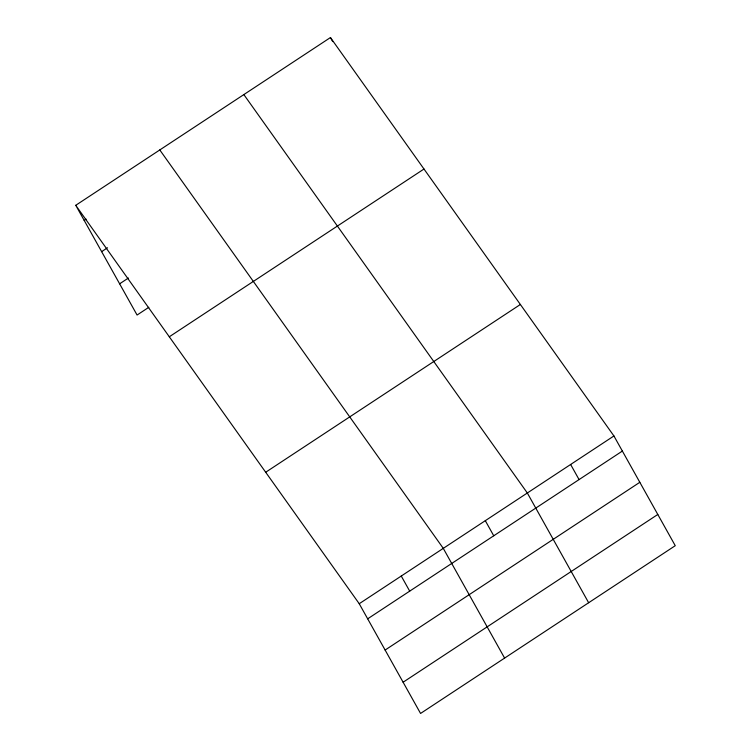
<?xml version="1.0" encoding="UTF-8"?>
<svg xmlns="http://www.w3.org/2000/svg" width="751" height="751" viewBox="0 0 751 751"><rect width="100%" height="100%" fill="white"/><g stroke="black" fill="none" stroke-linecap="round" stroke-linejoin="round"><path stroke-width="1.13" d="M75.748 205.305L330.44 37.55L613.924 435.965L675.252 545.695L420.56 713.45L359.231 603.72L75.748 205.305L137.076 315.035L148.801 307.309M84.187 220.409L86.14 219.123M101.638 251.641L107.506 247.774M119.625 283.812L128.421 278.02M169.294 336.786L423.996 169.022M265.685 472.248L520.377 304.484M359.231 603.72L613.924 435.965M367.671 618.824L622.363 451.069M385.122 650.047L639.824 482.292M403.109 682.227L657.801 514.463M243.85 94.588L527.333 493.003L588.653 602.734M159.794 149.947L443.278 548.361L504.606 658.092M570.629 464.484L579.068 479.589M330.44 37.55L332.693 41.577M485.306 520.678L493.745 535.782M401.259 576.036L409.699 591.14"/></g></svg>
